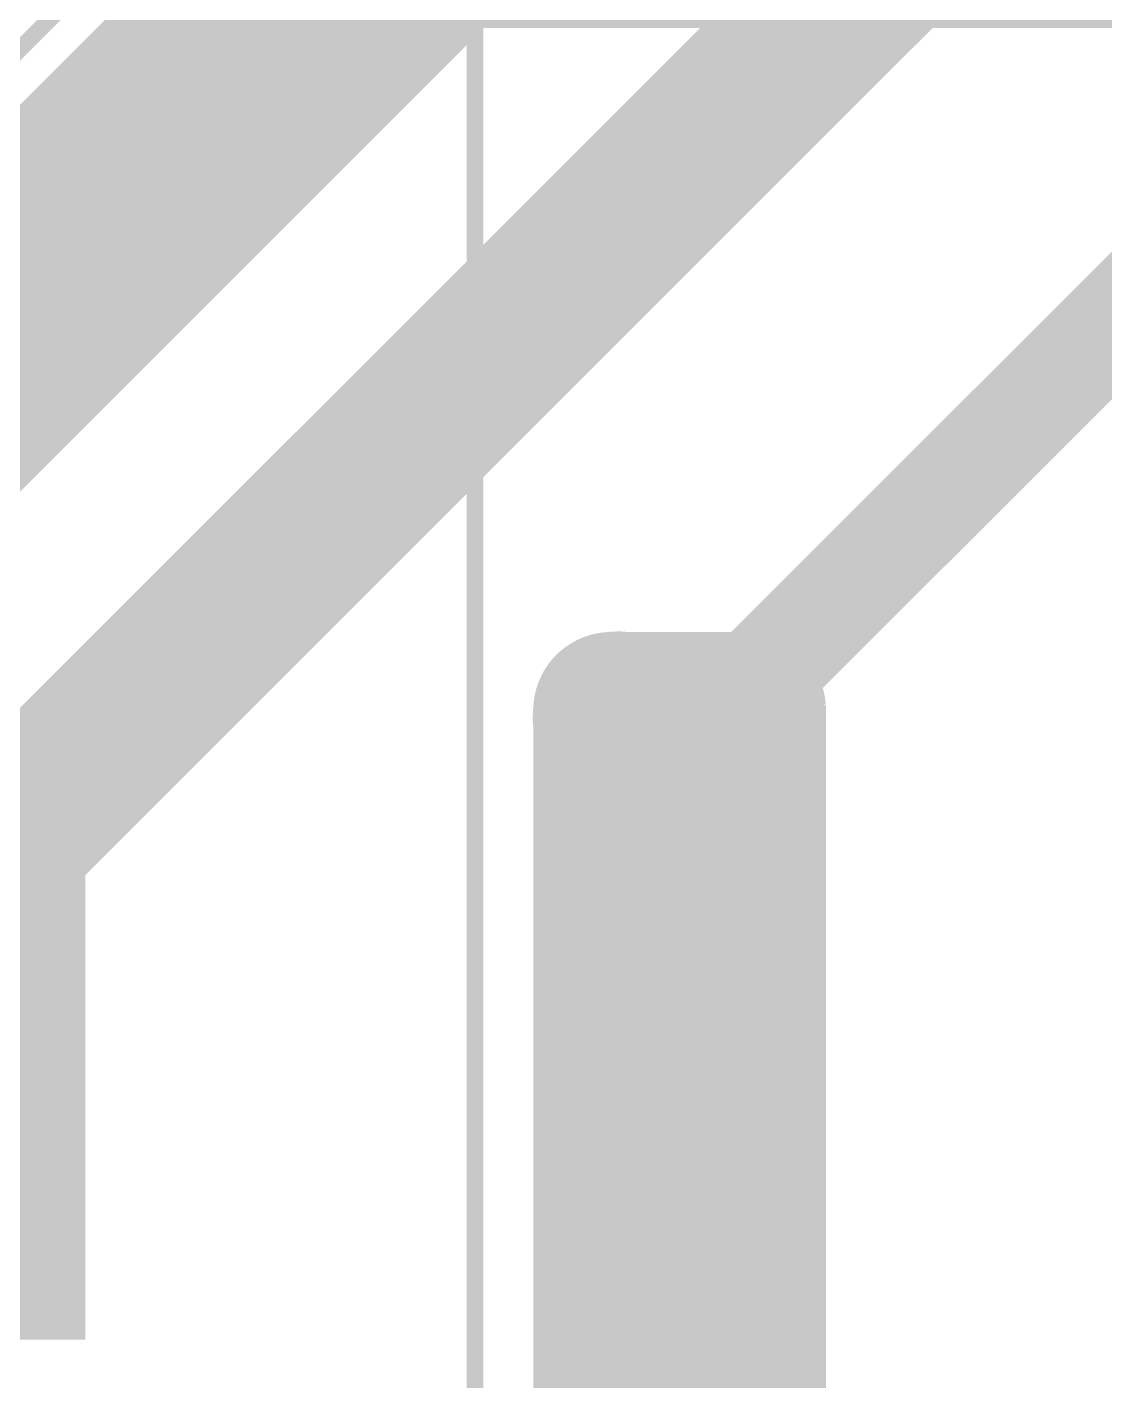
# Model space of a CAD drawing. Extents: x -20 to 155, y -91 to 215.
# Drawn here: x 60.9 to 74, y 74.46 to 90.92 of the extents above; entities that cross this region are included whole.
import ezdxf

# ---------------------------------------------------------------- set-up
doc = ezdxf.new("R2010")
doc.units = 0
doc.header["$MEASUREMENT"] = 0
doc.layers.get('0').update_dxf_attribs({"linetype": 'CONTINUOUS'})
for name, color, linetype in [('25-334-0_BOT', 7, 'CONTINUOUS'), ('25-334-0_DRD', 7, 'CONTINUOUS'), ('25-334-0_DRL', 2, 'CONTINUOUS'), ('25-334-0_IN1', 4, 'CONTINUOUS'), ('25-334-0_IN2', 3, 'CONTINUOUS'), ('25-334-0_SMB', 5, 'CONTINUOUS'), ('25-334-0_SMT', 10, 'CONTINUOUS'), ('25-334-0_SST', 12, 'CONTINUOUS'), ('25-334-0_TOP', 11, 'CONTINUOUS'), ('THRUHOLE_TAP', 15, 'CONTINUOUS')]:
    doc.layers.add(name, color=color, linetype=linetype)

# ---------------------------------------------------------------- blocks, each defined once
blk = doc.blocks.new('ROUND_7')
at = {"const_width": 1.016}
blk.add_lwpolyline([(-0.508, 0, 1), (0.508, 0, 1)], format="xyb", close=True, dxfattribs=at)
blk = doc.blocks.new('ROUND_80')
at = {"const_width": 0.54991}
blk.add_lwpolyline([(-0.274954, 0, 1), (0.274954, 0, 1)], format="xyb", close=True, dxfattribs=at)

msp = doc.modelspace()

# ---------------------------------------------------------------- linework, layer by layer
at = {"layer": '25-334-0_BOT', "const_width": 0.254}
for points in [[(68.072, 83.44662, 0.4142136), (67.17538, 82.55)], [(68.199, 83.439, 0.0354892), (68.072, 83.44802)], [(70.485, 82.55, 0.3431078), (69.596, 83.439)], [(67.17284, 82.55, 0.0354895), (67.18187, 82.42284)]]:
    msp.add_lwpolyline(points, format="xyb", dxfattribs=at)
for points in [[(67.8434, 83.41868), (67.8434, 49.53)], [(68.072, 83.44662), (68.072, 49.53)], [(69.596, 83.439), (68.199, 83.439)], [(68.3006, 83.439), (68.3006, 49.53)], [(68.5292, 83.439), (68.5292, 49.53)], [(68.7578, 83.439), (68.7578, 49.53)], [(68.9864, 83.439), (68.9864, 49.53)], [(69.215, 83.439), (69.215, 49.53)], [(69.4436, 83.439), (69.4436, 49.53)], [(69.6722, 83.4263), (69.6722, 49.53)], [(70.02272, 83.28406), (67.55384, 83.28406)], [(67.6148, 83.32216), (67.6148, 49.53)], [(69.9008, 83.3501), (69.9008, 49.53)], [(70.1294, 83.20532), (70.1294, 49.53)], [(70.27418, 83.05546), (67.33032, 83.05546)], [(67.3862, 83.12912), (67.3862, 49.53)], [(70.358, 82.931), (70.358, 49.53)], [(70.4088, 82.82686), (67.21856, 82.82686)], [(70.47738, 82.59826), (67.17538, 82.59826)], [(70.485, 82.55), (70.485, 72.771)], [(67.183, 82.423), (67.183, 72.644)], [(70.485, 82.36966), (67.183, 82.36966)], [(70.485, 82.14106), (67.183, 82.14106)], [(70.485, 81.91246), (67.183, 81.91246)], [(70.485, 81.68386), (67.183, 81.68386)], [(70.485, 81.45526), (67.183, 81.45526)], [(70.485, 81.22666), (67.183, 81.22666)], [(70.485, 80.99806), (67.183, 80.99806)], [(70.485, 80.76946), (67.183, 80.76946)], [(70.485, 80.54086), (67.183, 80.54086)], [(70.485, 80.31226), (67.183, 80.31226)], [(70.485, 80.08366), (67.183, 80.08366)], [(70.485, 79.85506), (67.183, 79.85506)], [(70.485, 79.62646), (67.183, 79.62646)], [(70.485, 79.39786), (67.183, 79.39786)], [(70.485, 79.16926), (67.183, 79.16926)], [(70.485, 78.94066), (67.183, 78.94066)], [(70.485, 78.71206), (67.183, 78.71206)], [(70.485, 78.48346), (67.183, 78.48346)], [(70.485, 78.25486), (67.183, 78.25486)], [(70.485, 78.02626), (67.183, 78.02626)], [(70.485, 77.79766), (67.183, 77.79766)], [(70.485, 77.56906), (67.183, 77.56906)], [(70.485, 77.34046), (67.183, 77.34046)], [(70.485, 77.11186), (67.183, 77.11186)], [(70.485, 76.88326), (67.183, 76.88326)], [(70.485, 76.65466), (67.183, 76.65466)], [(70.485, 76.42606), (67.183, 76.42606)], [(70.485, 76.19746), (67.183, 76.19746)], [(70.485, 75.96886), (67.183, 75.96886)], [(70.485, 75.74026), (67.183, 75.74026)], [(70.485, 75.51166), (67.183, 75.51166)], [(70.485, 75.28306), (67.183, 75.28306)], [(70.485, 75.05446), (67.183, 75.05446)], [(70.485, 74.82586), (67.183, 74.82586)], [(70.485, 74.59726), (67.183, 74.59726)], [(70.485, 74.36866), (67.183, 74.36866)]]:
    msp.add_lwpolyline(points, dxfattribs=at)
at = {"layer": '25-334-0_DRD', "const_width": 0.254}
for points in [[(68.16598, 82.55), (68.16598, 81.28)], [(69.43598, 82.55), (68.16598, 82.55)], [(68.80098, 82.55), (68.80098, 81.28)], [(69.43598, 81.28), (69.43598, 82.55)], [(69.43598, 81.915), (68.16598, 81.915)], [(68.16598, 81.28), (69.43598, 81.28)]]:
    msp.add_lwpolyline(points, dxfattribs=at)
at = {"layer": '25-334-0_DRL', "const_width": 1.99898}
msp.add_lwpolyline([(60.60948, 74.96048), (60.60948, 81.026), (71.91248, 92.329)], dxfattribs=at)
at = {"layer": '25-334-0_IN1'}
for points, const_width in [([(91.567, 106.934), (77.089, 106.934), (60.198, 90.043), (59.69, 90.043)], 0.2032), ([(72.28332, 101.26472), (60.63488, 89.61882)], 0.254), ([(72.263, 96.901), (57.023, 81.661)], 0.254), ([(66.3448, 95.3262), (66.3448, 90.9828)], 0.254), ([(66.1162, 95.0976), (66.1162, 90.7542)], 0.254), ([(65.8876, 94.869), (65.8876, 90.5256)], 0.254), ([(65.659, 94.6404), (65.659, 90.297)], 0.254), ([(65.4304, 94.4118), (65.4304, 90.0684)], 0.254), ([(65.2018, 94.1832), (65.2018, 89.8398)], 0.254), ([(64.9732, 93.9546), (64.9732, 89.6112)], 0.254), ([(64.7446, 93.726), (64.7446, 89.3826)], 0.254), ([(64.516, 93.4974), (64.516, 89.154)], 0.254), ([(64.2874, 93.2688), (64.2874, 88.9254)], 0.254), ([(64.0588, 93.0402), (64.0588, 88.6968)], 0.254), ([(63.8302, 92.8116), (63.8302, 88.4682)], 0.254), ([(63.6016, 92.583), (63.6016, 88.2396)], 0.254), ([(63.373, 92.3544), (63.373, 88.011)], 0.254), ([(63.1444, 92.1258), (63.1444, 87.7824)], 0.254), ([(62.9158, 91.8972), (62.9158, 87.5538)], 0.254), ([(62.6872, 91.6686), (62.6872, 87.3252)], 0.254), ([(62.4586, 91.44), (62.4586, 87.0966)], 0.254), ([(62.23, 91.2114), (62.23, 86.868)], 0.254), ([(62.0014, 90.9828), (62.0014, 86.6394)], 0.254), ([(66.3702, 91.0082), (62.02426, 91.0082)], 0.254), ([(66.1416, 90.7796), (61.79566, 90.7796)], 0.254), ([(61.7728, 90.7542), (61.7728, 86.4108)], 0.254), ([(61.5442, 90.5256), (61.5442, 86.1822)], 0.254), ([(65.913, 90.551), (61.56706, 90.551)], 0.254), ([(61.3156, 90.297), (61.3156, 85.9536)], 0.254), ([(65.6844, 90.3224), (61.33846, 90.3224)], 0.254), ([(61.087, 90.0684), (61.087, 85.725)], 0.254), ([(65.4558, 90.0938), (61.10986, 90.0938)], 0.254), ([(60.8584, 89.8398), (60.8584, 85.4964)], 0.254), ([(65.2272, 89.8652), (60.88126, 89.8652)], 0.254), ([(64.9986, 89.6366), (60.65266, 89.6366)], 0.254), ([(64.77, 89.408), (60.26658, 89.408)], 0.254), ([(64.5414, 89.1794), (48.006, 89.1794)], 0.254), ([(64.3128, 88.9508), (48.006, 88.9508)], 0.254), ([(64.0842, 88.7222), (48.006, 88.7222)], 0.254), ([(63.8556, 88.4936), (48.006, 88.4936)], 0.254), ([(63.627, 88.265), (48.006, 88.265)], 0.254), ([(63.3984, 88.0364), (48.006, 88.0364)], 0.254), ([(63.1698, 87.8078), (48.006, 87.8078)], 0.254), ([(62.9412, 87.5792), (48.006, 87.5792)], 0.254), ([(62.7126, 87.3506), (48.006, 87.3506)], 0.254), ([(62.484, 87.122), (51.1937, 87.122)], 0.254), ([(62.2554, 86.8934), (53.8861, 86.8934)], 0.254), ([(62.0268, 86.6648), (54.08168, 86.6648)], 0.254), ([(61.7982, 86.4362), (54.17312, 86.4362)], 0.254), ([(61.5696, 86.2076), (54.19598, 86.2076)], 0.254), ([(61.341, 85.979), (54.15788, 85.979)], 0.254), ([(61.1124, 85.7504), (54.04866, 85.7504)], 0.254), ([(60.8838, 85.5218), (53.82006, 85.5218)], 0.254)]:
    msp.add_lwpolyline(points, dxfattribs=dict(at, const_width=const_width))
at = {"layer": '25-334-0_IN2', "const_width": 0.254}
for points in [[(67.945, 83.439, 0.3699241), (67.183, 82.677)], [(70.485, 82.677, 0.3699241), (69.723, 83.439)]]:
    msp.add_lwpolyline(points, format="xyb", dxfattribs=at)
for points in [[(67.68846, 83.3755), (67.68846, 49.53)], [(67.91706, 83.43646), (67.91706, 49.53)], [(69.723, 83.439), (67.945, 83.439)], [(68.14566, 83.439), (68.14566, 49.53)], [(68.37426, 83.439), (68.37426, 49.53)], [(68.60286, 83.439), (68.60286, 49.53)], [(68.83146, 83.439), (68.83146, 49.53)], [(69.06006, 83.439), (69.06006, 49.53)], [(69.28866, 83.439), (69.28866, 49.53)], [(69.51726, 83.439), (69.51726, 49.53)], [(69.74586, 83.43646), (69.74586, 49.53)], [(69.97446, 83.37804), (69.97446, 49.53)], [(67.45986, 83.23326), (67.45986, 49.53)], [(70.1421, 83.2866), (67.5259, 83.2866)], [(70.20306, 83.23834), (70.20306, 49.53)], [(70.358, 83.058), (67.31, 83.058)], [(67.23126, 82.89544), (67.23126, 49.53)], [(70.43166, 82.91322), (70.43166, 49.53)], [(70.4596, 82.8294), (67.2084, 82.8294)], [(67.183, 82.677), (67.183, 72.898), (67.183, 72.8218)], [(70.485, 82.6008), (67.183, 82.6008)], [(70.485, 82.677), (70.485, 72.771)], [(70.485, 82.3722), (67.183, 82.3722)], [(70.485, 82.1436), (67.183, 82.1436)], [(70.485, 81.915), (67.183, 81.915)], [(70.485, 81.6864), (67.183, 81.6864)], [(70.485, 81.4578), (67.183, 81.4578)], [(70.485, 81.2292), (67.183, 81.2292)], [(70.485, 81.0006), (67.183, 81.0006)], [(70.485, 80.772), (67.183, 80.772)], [(70.485, 80.5434), (67.183, 80.5434)], [(70.485, 80.3148), (67.183, 80.3148)], [(70.485, 80.0862), (67.183, 80.0862)], [(70.485, 79.8576), (67.183, 79.8576)], [(70.485, 79.629), (67.183, 79.629)], [(70.485, 79.4004), (67.183, 79.4004)], [(70.485, 79.1718), (67.183, 79.1718)], [(70.485, 78.9432), (67.183, 78.9432)], [(70.485, 78.7146), (67.183, 78.7146)], [(70.485, 78.486), (67.183, 78.486)], [(70.485, 78.2574), (67.183, 78.2574)], [(70.485, 78.0288), (67.183, 78.0288)], [(70.485, 77.8002), (67.183, 77.8002)], [(70.485, 77.5716), (67.183, 77.5716)], [(70.485, 77.343), (67.183, 77.343)], [(70.485, 77.1144), (67.183, 77.1144)], [(70.485, 76.8858), (67.183, 76.8858)], [(70.485, 76.6572), (67.183, 76.6572)], [(70.485, 76.4286), (67.183, 76.4286)], [(70.485, 76.2), (67.183, 76.2)], [(70.485, 75.9714), (67.183, 75.9714)], [(70.485, 75.7428), (67.183, 75.7428)], [(70.485, 75.5142), (67.183, 75.5142)], [(70.485, 75.2856), (67.183, 75.2856)], [(70.485, 75.057), (67.183, 75.057)], [(70.485, 74.8284), (67.183, 74.8284)], [(70.485, 74.5998), (67.183, 74.5998)], [(70.485, 74.3712), (67.183, 74.3712)]]:
    msp.add_lwpolyline(points, dxfattribs=at)
at = {"layer": '25-334-0_SMB', "const_width": 1.99898}
msp.add_lwpolyline([(69.215, 81.915), (69.215, 58.42)], dxfattribs=at)
at = {"layer": '25-334-0_SST', "const_width": 0.2032}
msp.add_lwpolyline([(66.34734, 77.31506), (66.34734, 72.81418), (98.75266, 72.81418), (98.75266, 91.01582), (66.34734, 91.01582), (66.34734, 77.31506)], dxfattribs=at)
at = {"layer": '25-334-0_TOP'}
for points, const_width in [([(68.80098, 81.915), (68.80098, 82.00898), (78.232, 91.44), (114.935, 91.44)], 1.27), ([(67.7418, 83.38312), (67.7418, 49.403)], 0.254), ([(67.9704, 83.44154), (67.9704, 49.403)], 0.254), ([(69.596, 83.439), (68.199, 83.439)], 0.254), ([(68.199, 83.439), (68.199, 49.403)], 0.254), ([(68.4276, 83.439), (68.4276, 49.403)], 0.254), ([(68.6562, 83.439), (68.6562, 49.403)], 0.254), ([(68.8848, 83.439), (68.8848, 49.403)], 0.254), ([(69.1134, 83.439), (69.1134, 49.403)], 0.254), ([(69.342, 83.439), (69.342, 49.403)], 0.254), ([(69.5706, 83.439), (69.5706, 49.403)], 0.254), ([(69.7992, 83.39328), (69.7992, 49.403)], 0.254), ([(70.0913, 83.2358), (67.49288, 83.2358)], 0.254), ([(67.5132, 83.25104), (67.5132, 49.403)], 0.254), ([(70.0278, 83.28152), (70.0278, 49.403)], 0.254), ([(70.2564, 83.07832), (70.2564, 49.403)], 0.254), ([(67.2846, 82.97926), (67.2846, 49.403)], 0.254), ([(70.30974, 83.0072), (67.29984, 83.0072)], 0.254), ([(70.42912, 82.7786), (67.20332, 82.7786)], 0.254), ([(70.485, 82.55), (67.17284, 82.55)], 0.254), ([(70.485, 82.55508), (70.485, 49.403)], 0.254), ([(70.485, 82.55), (70.485, 72.898)], 0.254), ([(67.183, 82.423), (67.183, 72.898)], 0.254), ([(70.485, 82.3214), (67.183, 82.3214)], 0.254), ([(70.485, 82.0928), (67.183, 82.0928)], 0.254), ([(70.485, 81.8642), (67.183, 81.8642)], 0.254), ([(70.485, 81.6356), (67.183, 81.6356)], 0.254), ([(70.485, 81.407), (67.183, 81.407)], 0.254), ([(70.485, 81.1784), (67.183, 81.1784)], 0.254), ([(70.485, 80.9498), (67.183, 80.9498)], 0.254), ([(70.485, 80.7212), (67.183, 80.7212)], 0.254), ([(70.485, 80.4926), (67.183, 80.4926)], 0.254), ([(70.485, 80.264), (67.183, 80.264)], 0.254), ([(70.485, 80.0354), (67.183, 80.0354)], 0.254), ([(70.485, 79.8068), (67.183, 79.8068)], 0.254), ([(70.485, 79.5782), (67.183, 79.5782)], 0.254), ([(70.485, 79.3496), (67.183, 79.3496)], 0.254), ([(70.485, 79.121), (67.183, 79.121)], 0.254), ([(70.485, 78.8924), (67.183, 78.8924)], 0.254), ([(70.485, 78.6638), (67.183, 78.6638)], 0.254), ([(70.485, 78.4352), (67.183, 78.4352)], 0.254), ([(70.485, 78.2066), (67.183, 78.2066)], 0.254), ([(70.485, 77.978), (67.183, 77.978)], 0.254), ([(70.485, 77.7494), (67.183, 77.7494)], 0.254), ([(70.485, 77.5208), (67.183, 77.5208)], 0.254), ([(70.485, 77.2922), (67.183, 77.2922)], 0.254), ([(70.485, 77.0636), (67.183, 77.0636)], 0.254), ([(70.485, 76.835), (67.183, 76.835)], 0.254), ([(70.485, 76.6064), (67.183, 76.6064)], 0.254), ([(70.485, 76.3778), (67.183, 76.3778)], 0.254), ([(70.485, 76.1492), (67.183, 76.1492)], 0.254), ([(70.485, 75.9206), (67.183, 75.9206)], 0.254), ([(70.485, 75.692), (67.183, 75.692)], 0.254), ([(70.485, 75.4634), (67.183, 75.4634)], 0.254), ([(70.485, 75.2348), (67.183, 75.2348)], 0.254), ([(70.485, 75.0062), (67.183, 75.0062)], 0.254), ([(70.485, 74.7776), (67.183, 74.7776)], 0.254), ([(70.485, 74.549), (67.183, 74.549)], 0.254)]:
    msp.add_lwpolyline(points, dxfattribs=dict(at, const_width=const_width))
at = {"layer": '25-334-0_TOP', "const_width": 0.254}
for points in [[(68.072, 83.44662, 0.4142136), (67.17538, 82.55)], [(68.199, 83.439, 0.0354892), (68.072, 83.44802)], [(70.485, 82.55, 0.3431078), (69.596, 83.439)], [(67.17284, 82.55, 0.0354895), (67.18187, 82.42284)]]:
    msp.add_lwpolyline(points, format="xyb", dxfattribs=at)

# ---------------------------------------------------------------- block references
at = {"layer": '25-334-0_BOT'}
msp.add_blockref('ROUND_7', (68.80098, 81.915), dxfattribs=at)
at = {"layer": '25-334-0_DRL'}
msp.add_blockref('ROUND_80', (68.80098, 81.915), dxfattribs=at)
at = {"layer": '25-334-0_IN1'}
msp.add_blockref('ROUND_7', (68.80098, 81.915), dxfattribs=at)
at = {"layer": '25-334-0_IN2'}
msp.add_blockref('ROUND_7', (68.80098, 81.915), dxfattribs=at)
at = {"layer": '25-334-0_SMB'}
msp.add_blockref('ROUND_7', (68.80098, 81.915), dxfattribs=at)
at = {"layer": '25-334-0_SMT'}
msp.add_blockref('ROUND_7', (68.80098, 81.915), dxfattribs=at)
at = {"layer": '25-334-0_TOP'}
msp.add_blockref('ROUND_7', (68.80098, 81.915), dxfattribs=at)
at = {"layer": 'THRUHOLE_TAP'}
msp.add_blockref('ROUND_80', (68.80098, 81.915), dxfattribs=at)

doc.saveas('drawing.dxf')
